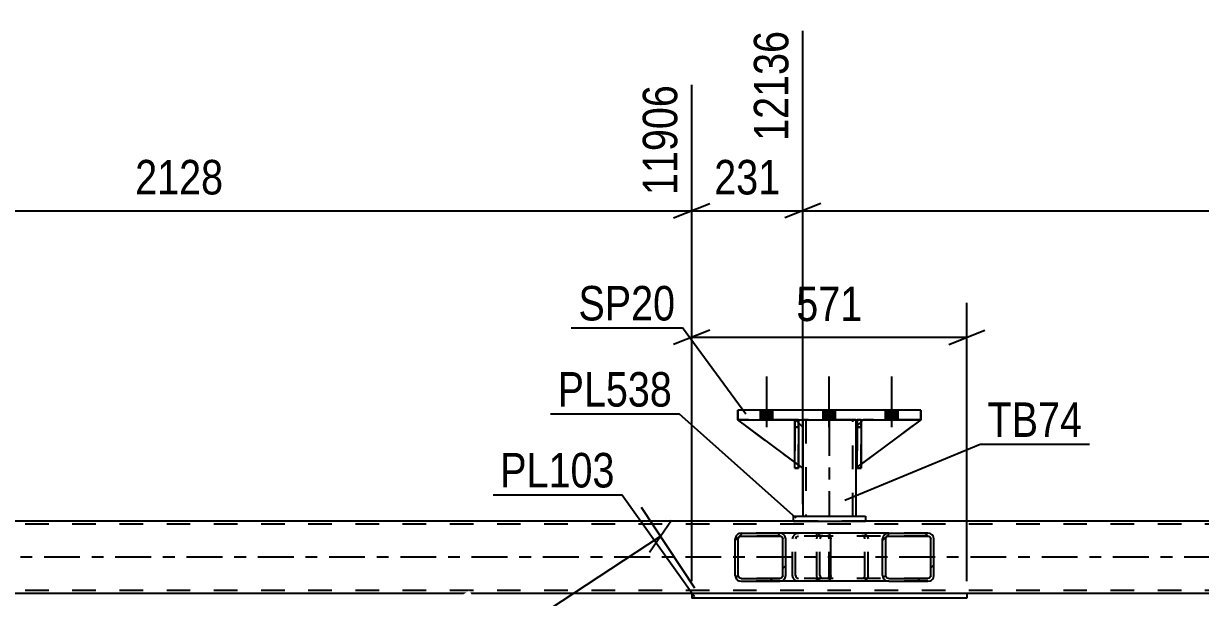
# Model space of a CAD drawing. Header units: millimetres. Extents: x -787 to 402, y -866 to -25.
# Drawn here: x -317.6 to -219.8, y -503.6 to -455.9 of the extents above; entities that cross this region are included whole.
import ezdxf

# ---------------------------------------------------------------- set-up
doc = ezdxf.new("R2010")
doc.units = ezdxf.units.MM
doc.linetypes.add('DXK_LINE_DOT2', pattern=[3.9198, 1.9599, -1.9599])
doc.linetypes.add('DXK_LINE_DOT3', pattern=[5.9187, 2.979, -0.9799, 0.9799, -0.9799])
doc.styles.add('Arial Narrow', font='ARIALN.TTF', dxfattribs={"height": 0.2})

# ---------------------------------------------------------------- blocks, each defined once
blk = doc.blocks.new('Part-569028579-68004 - 67904')
at = {"color": 2, "linetype": 'Continuous'}
for p, q in [((-239.244, -503.226), (-262.1, -503.226)), ((-262.1, -503.226), (-262.1, -503.626)), ((-239.244, -503.226), (-239.244, -503.626)), ((-239.244, -503.626), (-262.1, -503.626))]:
    blk.add_line(p, q, dxfattribs=at)
blk = doc.blocks.new('Part-569028579-67948 - 67904')
at = {"linetype": 'Continuous'}
h = blk.add_hatch(dxfattribs=at)
h.set_pattern_fill('', scale=0.7, style=0, pattern_type=0)
h.set_pattern_definition([(45, (-258.445, -501.9301), (-1.57154, 1.57154), [])])
h.paths.add_polyline_path([(-258.483, -501.746), (-258.445, -501.93), (-258.336, -502.086), (-258.173, -502.19), (-257.98, -502.226), (-254.791, -502.226), (-254.598, -502.19), (-254.435, -502.086), (-254.325, -501.93), (-254.287, -501.746), (-254.287, -498.706), (-254.325, -498.523), (-254.435, -498.367), (-254.598, -498.263), (-254.791, -498.226), (-257.98, -498.226), (-258.173, -498.263), (-258.336, -498.367), (-258.445, -498.523), (-258.483, -498.706)])
h.paths.add_polyline_path([(-258.212, -498.615), (-258.158, -498.537), (-258.076, -498.485), (-257.98, -498.466), (-254.791, -498.466), (-254.694, -498.485), (-254.613, -498.537), (-254.558, -498.615), (-254.539, -498.706), (-254.539, -501.746), (-254.558, -501.838), (-254.613, -501.916), (-254.694, -501.968), (-254.791, -501.986), (-257.98, -501.986), (-258.076, -501.968), (-258.158, -501.916), (-258.212, -501.838), (-258.232, -501.746), (-258.232, -498.706)])
at = {"color": 2, "linetype": 'Continuous'}
for p, q in [((-258.445, -498.523), (-258.483, -498.706)), ((-258.212, -498.615), (-258.158, -498.537)), ((-257.98, -498.226), (-258.173, -498.263)), ((-258.158, -498.537), (-258.076, -498.485)), ((-258.076, -498.485), (-257.98, -498.466)), ((-257.98, -498.226), (-254.791, -498.226)), ((-257.98, -498.466), (-254.791, -498.466)), ((-250.811, -498.226), (-254.791, -498.226)), ((-254.598, -498.263), (-254.791, -498.226)), ((-254.791, -498.466), (-254.694, -498.485)), ((-254.694, -498.485), (-254.613, -498.537)), ((-254.613, -498.537), (-254.558, -498.615)), ((-254.287, -498.706), (-254.325, -498.523)), ((-250.811, -498.226), (-250.708, -498.263)), ((-250.708, -498.263), (-250.621, -498.367)), ((-250.621, -498.367), (-250.563, -498.523)), ((-250.563, -498.523), (-250.542, -498.706)), ((-258.483, -501.746), (-258.483, -498.706)), ((-258.232, -498.706), (-258.212, -498.615)), ((-258.232, -501.746), (-258.232, -498.706)), ((-254.558, -498.615), (-254.539, -498.706)), ((-254.539, -501.746), (-254.539, -498.706)), ((-254.287, -501.746), (-254.287, -498.706)), ((-250.542, -501.746), (-250.542, -498.706)), ((-258.483, -501.746), (-258.445, -501.93)), ((-258.212, -501.838), (-258.232, -501.746)), ((-258.158, -501.916), (-258.212, -501.838)), ((-258.173, -502.19), (-257.98, -502.226)), ((-258.076, -501.968), (-258.158, -501.916)), ((-257.98, -501.986), (-258.076, -501.968)), ((-257.98, -501.986), (-254.791, -501.986)), ((-257.98, -502.226), (-254.791, -502.226)), ((-254.694, -501.968), (-254.791, -501.986)), ((-254.791, -502.226), (-254.598, -502.19)), ((-250.811, -502.226), (-254.791, -502.226)), ((-254.613, -501.916), (-254.694, -501.968)), ((-254.558, -501.838), (-254.613, -501.916)), ((-254.539, -501.746), (-254.558, -501.838)), ((-254.325, -501.93), (-254.287, -501.746)), ((-250.708, -502.19), (-250.811, -502.226)), ((-250.621, -502.086), (-250.708, -502.19)), ((-250.563, -501.93), (-250.621, -502.086)), ((-250.542, -501.746), (-250.563, -501.93))]:
    blk.add_line(p, q, dxfattribs=at)
at = {"color": 7, "linetype": 'DXK_LINE_DOT2'}
for p, q in [((-254.791, -498.226), (-257.98, -498.226)), ((-250.811, -498.466), (-257.98, -498.466)), ((-253.722, -498.706), (-253.684, -498.523)), ((-253.396, -498.537), (-253.451, -498.615)), ((-253.411, -498.263), (-253.218, -498.226)), ((-253.396, -498.537), (-253.374, -498.523)), ((-253.374, -498.523), (-253.315, -498.485)), ((-253.315, -498.485), (-253.218, -498.466)), ((-251.709, -498.466), (-251.709, -498.226)), ((-250.76, -498.485), (-250.811, -498.466)), ((-250.716, -498.537), (-250.76, -498.485)), ((-250.687, -498.615), (-250.716, -498.537)), ((-253.722, -501.746), (-253.722, -498.706)), ((-253.451, -498.615), (-253.47, -498.706)), ((-253.47, -501.746), (-253.47, -498.706)), ((-250.677, -498.706), (-250.687, -498.615)), ((-250.677, -501.746), (-250.677, -498.706)), ((-250.811, -501.986), (-257.98, -501.986)), ((-254.791, -502.226), (-257.98, -502.226)), ((-253.684, -501.93), (-253.722, -501.746)), ((-253.47, -501.746), (-253.451, -501.838)), ((-253.451, -501.838), (-253.396, -501.916)), ((-253.218, -502.226), (-253.411, -502.19)), ((-253.396, -501.916), (-253.374, -501.93)), ((-253.374, -501.93), (-253.315, -501.968)), ((-253.315, -501.968), (-253.218, -501.986)), ((-251.709, -502.226), (-251.709, -501.986)), ((-250.811, -501.986), (-250.76, -501.968)), ((-250.76, -501.968), (-250.716, -501.916)), ((-250.716, -501.916), (-250.687, -501.838)), ((-250.687, -501.838), (-250.677, -501.746))]:
    blk.add_line(p, q, dxfattribs=at)
at = {"color": 2, "linetype": 'Continuous'}
for centre, start, end in [((-257.995, -498.722), 111.15132, 156.10486), ((-254.776, -498.722), 23.89513, 68.84868), ((-257.995, -501.731), 203.89513, 248.84868), ((-254.776, -501.731), 291.15132, 336.10486)]:
    blk.add_arc(centre, 0.492, start, end, dxfattribs=at)
at = {"color": 7, "linetype": 'DXK_LINE_DOT2'}
for centre, start, end in [((-253.233, -498.722), 111.15132, 156.10486), ((-253.233, -501.731), 203.89514, 248.84868)]:
    blk.add_arc(centre, 0.492, start, end, dxfattribs=at)
blk = doc.blocks.new('Part-569028579-67953 - 67904')
at = {"linetype": 'Continuous'}
h = blk.add_hatch(dxfattribs=at)
h.set_pattern_fill('', scale=0.7, style=0, pattern_type=0)
h.set_pattern_definition([(45, (-246.2047, -501.9301), (-1.57154, 1.57154), [])])
h.paths.add_polyline_path([(-246.244, -501.746), (-246.205, -501.93), (-246.094, -502.086), (-245.928, -502.19), (-245.733, -502.226), (-242.498, -502.226), (-242.302, -502.19), (-242.137, -502.086), (-242.026, -501.93), (-241.987, -501.746), (-241.987, -498.706), (-242.026, -498.523), (-242.137, -498.367), (-242.302, -498.263), (-242.498, -498.226), (-245.733, -498.226), (-245.928, -498.263), (-246.094, -498.367), (-246.205, -498.523), (-246.244, -498.706)])
h.paths.add_polyline_path([(-245.969, -498.615), (-245.913, -498.537), (-245.831, -498.485), (-245.733, -498.466), (-242.498, -498.466), (-242.4, -498.485), (-242.317, -498.537), (-242.262, -498.615), (-242.242, -498.706), (-242.242, -501.746), (-242.262, -501.838), (-242.317, -501.916), (-242.4, -501.968), (-242.498, -501.986), (-245.733, -501.986), (-245.831, -501.968), (-245.913, -501.916), (-245.969, -501.838), (-245.988, -501.746), (-245.988, -498.706)])
at = {"color": 7, "linetype": 'DXK_LINE_DOT2'}
for p, q in [((-251.709, -498.706), (-251.67, -498.523)), ((-251.379, -498.537), (-251.434, -498.615)), ((-251.394, -498.263), (-251.198, -498.226)), ((-251.296, -498.485), (-251.379, -498.537)), ((-251.198, -498.466), (-251.296, -498.485)), ((-250.811, -498.226), (-251.198, -498.226)), ((-242.498, -498.466), (-251.198, -498.466)), ((-247.963, -498.226), (-247.767, -498.263)), ((-247.865, -498.485), (-247.963, -498.466)), ((-247.782, -498.537), (-247.865, -498.485)), ((-247.727, -498.615), (-247.782, -498.537)), ((-247.491, -498.523), (-247.452, -498.706)), ((-242.498, -498.226), (-245.733, -498.226)), ((-251.709, -501.746), (-251.709, -498.706)), ((-251.434, -498.615), (-251.453, -498.706)), ((-251.453, -501.746), (-251.453, -498.706)), ((-247.708, -498.706), (-247.727, -498.615)), ((-247.708, -501.746), (-247.708, -498.706)), ((-247.452, -501.746), (-247.452, -498.706)), ((-251.67, -501.93), (-251.709, -501.746)), ((-251.453, -501.746), (-251.434, -501.838)), ((-251.434, -501.838), (-251.379, -501.916)), ((-251.198, -502.226), (-251.394, -502.19)), ((-251.379, -501.916), (-251.296, -501.968)), ((-251.296, -501.968), (-251.198, -501.986)), ((-242.498, -501.986), (-251.198, -501.986)), ((-250.811, -502.226), (-251.198, -502.226)), ((-247.963, -501.986), (-247.865, -501.968)), ((-247.767, -502.19), (-247.963, -502.226)), ((-247.865, -501.968), (-247.782, -501.916)), ((-247.782, -501.916), (-247.727, -501.838)), ((-247.727, -501.838), (-247.708, -501.746)), ((-247.452, -501.746), (-247.491, -501.93)), ((-242.498, -502.226), (-245.733, -502.226))]:
    blk.add_line(p, q, dxfattribs=at)
at = {"color": 2, "linetype": 'Continuous'}
for p, q in [((-245.733, -498.226), (-250.811, -498.226)), ((-246.205, -498.523), (-246.244, -498.706)), ((-245.969, -498.615), (-245.913, -498.537)), ((-245.733, -498.226), (-245.928, -498.263)), ((-245.913, -498.537), (-245.831, -498.485)), ((-245.831, -498.485), (-245.733, -498.466)), ((-245.733, -498.226), (-242.498, -498.226)), ((-245.733, -498.466), (-242.498, -498.466)), ((-242.302, -498.263), (-242.498, -498.226)), ((-242.498, -498.466), (-242.4, -498.485)), ((-242.4, -498.485), (-242.317, -498.537)), ((-242.317, -498.537), (-242.262, -498.615)), ((-241.987, -498.706), (-242.026, -498.523)), ((-246.244, -501.746), (-246.244, -498.706)), ((-245.988, -498.706), (-245.969, -498.615)), ((-245.988, -501.746), (-245.988, -498.706)), ((-242.262, -498.615), (-242.242, -498.706)), ((-242.242, -501.746), (-242.242, -498.706)), ((-241.987, -501.746), (-241.987, -498.706)), ((-245.733, -502.226), (-250.811, -502.226)), ((-246.244, -501.746), (-246.205, -501.93)), ((-245.969, -501.838), (-245.988, -501.746)), ((-245.913, -501.916), (-245.969, -501.838)), ((-245.928, -502.19), (-245.733, -502.226)), ((-245.831, -501.968), (-245.913, -501.916)), ((-245.733, -501.986), (-245.831, -501.968)), ((-245.733, -501.986), (-242.498, -501.986)), ((-245.733, -502.226), (-242.498, -502.226)), ((-242.4, -501.968), (-242.498, -501.986)), ((-242.498, -502.226), (-242.302, -502.19)), ((-242.317, -501.916), (-242.4, -501.968)), ((-242.262, -501.838), (-242.317, -501.916)), ((-242.242, -501.746), (-242.262, -501.838)), ((-242.026, -501.93), (-241.987, -501.746))]:
    blk.add_line(p, q, dxfattribs=at)
at = {"color": 7, "linetype": 'DXK_LINE_DOT2'}
for centre, start, end in [((-251.218, -498.727), 110.75831, 155.68004), ((-247.943, -498.727), 24.31996, 69.24169), ((-251.218, -501.726), 204.31996, 249.24169), ((-247.943, -501.726), 290.75831, 335.68004)]:
    blk.add_arc(centre, 0.496, start, end, dxfattribs=at)
at = {"color": 2, "linetype": 'Continuous'}
for centre, start, end in [((-245.752, -498.727), 110.75831, 155.68004), ((-242.478, -498.727), 24.31996, 69.24169), ((-245.752, -501.726), 204.31996, 249.24169), ((-242.478, -501.726), 290.75831, 335.68004)]:
    blk.add_arc(centre, 0.496, start, end, dxfattribs=at)
blk = doc.blocks.new('Part-569028579-67964 - 67904')
at = {"color": 7, "linetype": 'DXK_LINE_DOT2'}
for p, q in [((-111.678, -497.466), (-695.772, -497.466)), ((-247.673, -497.226), (-253.673, -497.226)), ((-111.678, -502.986), (-695.772, -502.986)), ((-239.244, -503.226), (-262.1, -503.226))]:
    blk.add_line(p, q, dxfattribs=at)
at = {"color": 2, "linetype": 'Continuous'}
for p, q in [((-253.673, -497.226), (-417.941, -497.226)), ((-111.678, -497.226), (-247.673, -497.226)), ((-262.1, -503.226), (-324.379, -503.226)), ((-176.966, -503.226), (-239.244, -503.226))]:
    blk.add_line(p, q, dxfattribs=at)
at = {"color": 7, "linetype": 'DXK_LINE_DOT3'}
blk.add_line((-111.678, -500.226), (-695.772, -500.226), dxfattribs=at)
blk = doc.blocks.new('Part-569028579-68012 - 67904')
at = {"color": 2, "linetype": 'Continuous'}
for p, q in [((-252.873, -488.826), (-252.873, -489.426)), ((-248.473, -488.826), (-248.473, -489.426)), ((-252.873, -492.826), (-252.873, -496.826)), ((-248.473, -492.826), (-248.473, -496.826))]:
    blk.add_line(p, q, dxfattribs=at)
at = {"color": 7, "linetype": 'DXK_LINE_DOT2'}
for p, q in [((-248.473, -488.826), (-252.873, -488.826)), ((-252.873, -489.426), (-252.873, -492.826)), ((-252.633, -488.826), (-252.633, -496.826)), ((-248.713, -496.826), (-248.713, -488.826)), ((-248.473, -489.426), (-248.473, -492.826)), ((-252.873, -496.826), (-248.473, -496.826))]:
    blk.add_line(p, q, dxfattribs=at)
at = {"color": 7, "linetype": 'DXK_LINE_DOT3'}
blk.add_line((-250.673, -488.826), (-250.673, -496.826), dxfattribs=at)
blk = doc.blocks.new('Part-569028579-68013 - 67904')
at = {"color": 2, "linetype": 'Continuous'}
for p, q in [((-253.673, -496.826), (-253.673, -497.226)), ((-253.673, -496.826), (-247.673, -496.826)), ((-253.673, -497.226), (-247.673, -497.226)), ((-247.673, -496.826), (-247.673, -497.226))]:
    blk.add_line(p, q, dxfattribs=at)
blk = doc.blocks.new('Part-569028579-68014 - 67904')
at = {"color": 7, "linetype": 'DXK_LINE_DOT2'}
for p, q in [((-248.346, -489.426), (-248.346, -488.826)), ((-248.346, -488.826), (-248.346, -488.826)), ((-248.346, -488.826), (-248.346, -492.826)), ((-248.346, -488.826), (-248.026, -488.826)), ((-248.346, -492.826), (-248.346, -489.426)), ((-248.346, -489.426), (-248.026, -489.426)), ((-248.026, -488.826), (-248.026, -489.426)), ((-248.026, -492.826), (-248.026, -488.826)), ((-248.026, -489.426), (-248.026, -492.826)), ((-248.346, -492.826), (-248.026, -492.826))]:
    blk.add_line(p, q, dxfattribs=at)
blk = doc.blocks.new('Part-569028579-68015 - 67904')
at = {"color": 7, "linetype": 'DXK_LINE_DOT2'}
for p, q in [((-253.546, -489.426), (-253.546, -488.826)), ((-253.546, -488.826), (-253.546, -488.826)), ((-253.546, -488.826), (-253.546, -492.826)), ((-253.546, -488.826), (-253.226, -488.826)), ((-253.546, -492.826), (-253.546, -489.426)), ((-253.546, -489.426), (-253.226, -489.426)), ((-253.226, -488.826), (-253.226, -489.426)), ((-253.226, -492.826), (-253.226, -488.826)), ((-253.226, -489.426), (-253.226, -492.826)), ((-253.546, -492.826), (-253.226, -492.826))]:
    blk.add_line(p, q, dxfattribs=at)
blk = doc.blocks.new('Part-569028579-68016 - 67904')
at = {"color": 2, "linetype": 'Continuous'}
for p, q in [((-248.026, -488.826), (-248.346, -488.826)), ((-248.346, -492.826), (-248.346, -488.826)), ((-248.026, -488.826), (-248.026, -488.826)), ((-248.026, -488.826), (-248.026, -492.826)), ((-248.026, -492.826), (-248.346, -492.826))]:
    blk.add_line(p, q, dxfattribs=at)
at = {"color": 7, "linetype": 'DXK_LINE_DOT2'}
for p, q in [((-248.346, -488.826), (-248.346, -489.426)), ((-248.026, -489.426), (-248.346, -489.426)), ((-248.346, -489.426), (-248.346, -492.826)), ((-248.026, -489.426), (-248.026, -488.826)), ((-248.026, -492.826), (-248.026, -489.426))]:
    blk.add_line(p, q, dxfattribs=at)
blk = doc.blocks.new('Part-569028579-68017 - 67904')
at = {"color": 2, "linetype": 'Continuous'}
for p, q in [((-253.226, -488.826), (-253.546, -488.826)), ((-253.546, -492.826), (-253.546, -488.826)), ((-253.226, -488.826), (-253.226, -488.826)), ((-253.226, -488.826), (-253.226, -492.826)), ((-253.226, -492.826), (-253.546, -492.826))]:
    blk.add_line(p, q, dxfattribs=at)
at = {"color": 7, "linetype": 'DXK_LINE_DOT2'}
for p, q in [((-253.546, -488.826), (-253.546, -489.426)), ((-253.226, -489.426), (-253.546, -489.426)), ((-253.546, -489.426), (-253.546, -492.826)), ((-253.226, -489.426), (-253.226, -488.826)), ((-253.226, -492.826), (-253.226, -489.426))]:
    blk.add_line(p, q, dxfattribs=at)
blk = doc.blocks.new('Part-569028579-68018 - 67904')
at = {"color": 7, "linetype": 'DXK_LINE_DOT2'}
for p, q in [((-247.872, -488.826), (-248.472, -489.426)), ((-248.472, -492.826), (-243.073, -488.826)), ((-248.472, -489.426), (-247.872, -488.826)), ((-248.472, -489.426), (-248.472, -492.826)), ((-248.472, -489.426), (-248.472, -489.426)), ((-248.472, -489.426), (-248.472, -492.826)), ((-243.073, -488.826), (-247.872, -488.826))]:
    blk.add_line(p, q, dxfattribs=at)
blk = doc.blocks.new('Part-569028579-68019 - 67904')
at = {"color": 7, "linetype": 'DXK_LINE_DOT2'}
for p, q in [((-248.472, -489.426), (-247.872, -488.826)), ((-248.472, -489.426), (-248.472, -492.826)), ((-248.026, -488.98), (-248.346, -489.3)), ((-243.073, -488.826), (-247.872, -488.826)), ((-248.472, -492.826), (-248.026, -492.496))]:
    blk.add_line(p, q, dxfattribs=at)
at = {"color": 2, "linetype": 'Continuous'}
for p, q in [((-248.346, -489.3), (-248.472, -489.426)), ((-248.472, -489.426), (-248.472, -492.826)), ((-248.472, -489.426), (-248.472, -489.426)), ((-247.872, -488.826), (-248.026, -488.98)), ((-243.073, -488.826), (-248.026, -492.496)), ((-248.346, -492.733), (-248.472, -492.826))]:
    blk.add_line(p, q, dxfattribs=at)
blk = doc.blocks.new('Part-569028579-68020 - 67904')
at = {"color": 7, "linetype": 'DXK_LINE_DOT2'}
for p, q in [((-252.873, -492.826), (-258.273, -488.826)), ((-258.273, -488.826), (-253.473, -488.826)), ((-253.473, -488.826), (-252.873, -489.426)), ((-252.873, -489.426), (-252.873, -492.826))]:
    blk.add_line(p, q, dxfattribs=at)
blk = doc.blocks.new('Part-569028579-68021 - 67904')
at = {"color": 2, "linetype": 'Continuous'}
for p, q in [((-253.546, -492.327), (-258.273, -488.826)), ((-252.873, -489.426), (-253.226, -489.072)), ((-252.873, -489.426), (-252.873, -492.826)), ((-252.873, -492.826), (-253.226, -492.564))]:
    blk.add_line(p, q, dxfattribs=at)
at = {"color": 7, "linetype": 'DXK_LINE_DOT2'}
for p, q in [((-253.473, -488.826), (-258.273, -488.826)), ((-253.226, -489.072), (-253.473, -488.826)), ((-253.226, -492.564), (-253.546, -492.327))]:
    blk.add_line(p, q, dxfattribs=at)
blk = doc.blocks.new('Part-569028579-68022 - 67904')
at = {"color": 2, "linetype": 'Continuous'}
for p, q in [((-258.273, -488.026), (-258.273, -488.026)), ((-243.073, -488.026), (-258.273, -488.026)), ((-258.273, -488.026), (-258.273, -488.826)), ((-243.073, -488.026), (-243.073, -488.026)), ((-243.073, -488.026), (-243.073, -488.826)), ((-258.273, -488.826), (-258.273, -488.826)), ((-258.273, -488.826), (-243.073, -488.826)), ((-243.073, -488.826), (-243.073, -488.826))]:
    blk.add_line(p, q, dxfattribs=at)
at = {"color": 7, "linetype": 'DXK_LINE_DOT2'}
for p, q in [((-258.273, -488.826), (-258.273, -488.026)), ((-243.073, -488.826), (-243.073, -488.026))]:
    blk.add_line(p, q, dxfattribs=at)
blk = doc.blocks.new('Bolt-569028579-68174 - 67904')
at = {"linetype": 'Continuous'}
for points in [[(-256.393, -488.826), (-255.353, -488.826), (-255.353, -488.026), (-256.393, -488.026)], [(-256.393, -488.826), (-255.353, -488.826), (-255.353, -488.026), (-256.393, -488.026)], [(-256.393, -488.826), (-255.353, -488.826), (-255.353, -488.026), (-256.393, -488.026)], [(-251.193, -488.826), (-250.153, -488.826), (-250.153, -488.026), (-251.193, -488.026)], [(-251.193, -488.826), (-250.153, -488.826), (-250.153, -488.026), (-251.193, -488.026)], [(-245.993, -488.826), (-244.953, -488.826), (-244.953, -488.026), (-245.993, -488.026)], [(-245.993, -488.826), (-244.953, -488.826), (-244.953, -488.026), (-245.993, -488.026)], [(-245.993, -488.826), (-244.953, -488.826), (-244.953, -488.026), (-245.993, -488.026)]]:
    blk.add_hatch(color=1, dxfattribs=at).paths.add_polyline_path(points)
at = {"color": 1, "linetype": 'Continuous'}
for p, q in [((-255.873, -489.426), (-255.873, -485.226)), ((-255.873, -489.426), (-255.873, -485.226)), ((-255.873, -489.426), (-255.873, -485.226)), ((-250.673, -489.426), (-250.673, -485.226)), ((-250.673, -489.426), (-250.673, -485.226)), ((-245.473, -489.426), (-245.473, -485.226)), ((-245.473, -489.426), (-245.473, -485.226)), ((-245.473, -489.426), (-245.473, -485.226)), ((-256.393, -488.826), (-256.393, -488.026)), ((-256.393, -488.826), (-256.393, -488.026)), ((-256.393, -488.826), (-256.393, -488.026)), ((-255.353, -488.826), (-255.353, -488.026)), ((-255.353, -488.826), (-255.353, -488.026)), ((-255.353, -488.826), (-255.353, -488.026)), ((-251.193, -488.826), (-251.193, -488.026)), ((-251.193, -488.826), (-251.193, -488.026)), ((-250.153, -488.826), (-250.153, -488.026)), ((-250.153, -488.826), (-250.153, -488.026)), ((-245.993, -488.826), (-245.993, -488.026)), ((-245.993, -488.826), (-245.993, -488.026)), ((-245.993, -488.826), (-245.993, -488.026)), ((-244.953, -488.826), (-244.953, -488.026)), ((-244.953, -488.826), (-244.953, -488.026)), ((-244.953, -488.826), (-244.953, -488.026))]:
    blk.add_line(p, q, dxfattribs=at)
blk = doc.blocks.new('StraightDimension-569028579-76653 - 67904')
at = {"color": 7, "linetype": 'Continuous'}
for p, q in [((-252.873, -495.826), (-252.873, -456.508)), ((-176.966, -502.226), (-176.966, -461.008)), ((-251.373, -470.849), (-254.373, -472.049)), ((-178.466, -472.049), (-175.466, -470.849)), ((-252.873, -471.449), (-176.966, -471.449))]:
    blk.add_line(p, q, dxfattribs=at)
at = {"color": 0}
blk.add_wipeout([(-210.663, -470.699), (-210.663, -466.499), (-219.176, -466.499), (-219.176, -470.699)], dxfattribs=at)
at = {"color": 3, "style": 'Arial Narrow'}
blk.add_text('1898', height=2.8633, dxfattribs=at).set_placement((-218.576, -470.099))
at = {"color": 0, "linetype": 'Continuous'}
blk.add_wipeout([(-177.566, -460.408), (-181.766, -460.408), (-181.766, -470.749), (-177.566, -470.749)], dxfattribs=at)
at = {"color": 3, "linetype": 'Continuous', "style": 'Arial Narrow'}
blk.add_text('14034', height=2.8633, rotation=90.00021, dxfattribs=at).set_placement((-178.166, -470.149))
blk = doc.blocks.new('StraightDimension-569028579-76655 - 67904')
at = {"color": 7, "linetype": 'Continuous'}
for p, q in [((-262.1, -502.226), (-262.1, -461.008)), ((-347.235, -502.426), (-347.235, -462.836)), ((-345.735, -470.849), (-348.735, -472.049)), ((-263.6, -472.049), (-260.6, -470.849)), ((-347.235, -471.449), (-262.1, -471.449))]:
    blk.add_line(p, q, dxfattribs=at)
at = {"color": 0}
blk.add_wipeout([(-300.411, -470.699), (-300.411, -466.499), (-308.924, -466.499), (-308.924, -470.699)], dxfattribs=at)
at = {"color": 3, "style": 'Arial Narrow'}
blk.add_text('2128', height=2.8633, dxfattribs=at).set_placement((-308.324, -470.099))
at = {"color": 0, "linetype": 'Continuous'}
blk.add_wipeout([(-262.7, -460.408), (-266.9, -460.408), (-266.9, -470.749), (-262.7, -470.749)], dxfattribs=at)
at = {"color": 3, "linetype": 'Continuous', "style": 'Arial Narrow'}
blk.add_text('11906', height=2.8633, rotation=90.00021, dxfattribs=at).set_placement((-263.3, -470.149))
blk = doc.blocks.new('StraightDimension-569028579-76296 - 67904')
at = {"color": 7, "linetype": 'Continuous'}
for p, q in [((-262.1, -502.226), (-262.1, -479.113)), ((-239.244, -502.226), (-239.244, -479.113)), ((-260.6, -481.363), (-263.6, -482.563)), ((-240.744, -482.563), (-237.744, -481.363)), ((-262.1, -481.963), (-239.244, -481.963))]:
    blk.add_line(p, q, dxfattribs=at)
at = {"color": 0}
blk.add_wipeout([(-247.33, -481.213), (-247.33, -477.013), (-254.015, -477.013), (-254.015, -481.213)], dxfattribs=at)
at = {"color": 3, "style": 'Arial Narrow'}
blk.add_text('571', height=2.8633, dxfattribs=at).set_placement((-253.415, -480.613))
blk = doc.blocks.new('StraightDimension-569028579-76654 - 67904')
at = {"color": 7, "linetype": 'Continuous'}
for p, q in [((-252.873, -495.826), (-252.873, -456.508)), ((-262.1, -502.226), (-262.1, -461.008)), ((-263.6, -472.049), (-260.6, -470.849)), ((-251.373, -470.849), (-254.373, -472.049)), ((-262.1, -471.449), (-252.873, -471.449))]:
    blk.add_line(p, q, dxfattribs=at)
at = {"color": 0}
blk.add_wipeout([(-254.144, -470.699), (-254.144, -466.499), (-260.829, -466.499), (-260.829, -470.699)], dxfattribs=at)
at = {"color": 3, "style": 'Arial Narrow'}
blk.add_text('231', height=2.8633, dxfattribs=at).set_placement((-260.229, -470.099))
at = {"color": 0, "linetype": 'Continuous'}
blk.add_wipeout([(-253.473, -455.908), (-257.673, -455.908), (-257.673, -466.249), (-253.473, -466.249)], dxfattribs=at)
at = {"color": 3, "linetype": 'Continuous', "style": 'Arial Narrow'}
blk.add_text('12136', height=2.8633, rotation=90.00021, dxfattribs=at).set_placement((-254.073, -465.649))
blk = doc.blocks.new('StraightDimension-569028579-76922 - 67904')
at = {"color": 7, "linetype": 'Continuous'}
for p, q in [((-261.85, -502.791), (-266.259, -496.087)), ((-265.617, -499.794), (-263.77, -497.143)), ((-296.632, -519.477), (-264.693, -498.468)), ((-293.789, -523.8), (-298.199, -517.096)), ((-295.709, -518.152), (-297.556, -520.803))]:
    blk.add_line(p, q, dxfattribs=at)
at = {"color": 0}
blk.add_wipeout([(-278.283, -506.51), (-280.591, -503.001), (-286.175, -506.674), (-283.867, -510.183)], dxfattribs=at)
at = {"color": 3, "style": 'Arial Narrow'}
blk.add_text('956', height=2.8633, rotation=33.33468, dxfattribs=at).set_placement((-283.696, -509.352))
blk = doc.blocks.new('Mark-569028579-81545 - 67904')
at = {"color": 30, "linetype": 'Continuous'}
for p, q in [((-249.37, -495.496), (-238.128, -490.833)), ((-238.128, -490.833), (-229.073, -490.833))]:
    blk.add_line(p, q, dxfattribs=at)
at = {"color": 0}
blk.add_wipeout([(-229.673, -490.233), (-229.673, -487.233), (-237.528, -487.233), (-237.528, -490.233)], dxfattribs=at)
blk.add_wipeout([(-229.673, -490.233), (-229.673, -487.233), (-237.528, -487.233), (-237.528, -490.233)], dxfattribs=at)
at = {"color": 3, "style": 'Arial Narrow'}
blk.add_text('TB74', height=2.8633, dxfattribs=at).set_placement((-237.528, -490.233))
blk = doc.blocks.new('Mark-569028579-76989 - 67904')
at = {"color": 30, "linetype": 'Continuous'}
for p in [(-278.603, -495.031), (-261.86, -503.505)]:
    blk.add_line(p, (-267.899, -495.031), dxfattribs=at)
at = {"color": 0}
blk.add_wipeout([(-268.499, -494.431), (-268.499, -491.431), (-278.003, -491.431), (-278.003, -494.431)], dxfattribs=at)
blk.add_wipeout([(-268.499, -494.431), (-268.499, -491.431), (-278.003, -491.431), (-278.003, -494.431)], dxfattribs=at)
at = {"color": 3, "style": 'Arial Narrow'}
blk.add_text('PL103', height=2.8633, dxfattribs=at).set_placement((-278.003, -494.431))
blk = doc.blocks.new('Mark-569028579-81548 - 67904')
at = {"color": 30, "linetype": 'Continuous'}
for p in [(-273.838, -488.316), (-253.425, -496.986)]:
    blk.add_line(p, (-263.134, -488.316), dxfattribs=at)
at = {"color": 0}
blk.add_wipeout([(-263.734, -487.716), (-263.734, -484.716), (-273.238, -484.716), (-273.238, -487.716)], dxfattribs=at)
blk.add_wipeout([(-263.734, -487.716), (-263.734, -484.716), (-273.238, -484.716), (-273.238, -487.716)], dxfattribs=at)
at = {"color": 3, "style": 'Arial Narrow'}
blk.add_text('PL538', height=2.8633, dxfattribs=at).set_placement((-273.238, -487.716))
blk = doc.blocks.new('Mark-569028579-81551 - 67904')
at = {"color": 30, "linetype": 'Continuous'}
for p in [(-272.108, -481.165), (-257.594, -488.346)]:
    blk.add_line(p, (-262.869, -481.165), dxfattribs=at)
at = {"color": 0}
blk.add_wipeout([(-263.469, -480.565), (-263.469, -477.565), (-271.508, -477.565), (-271.508, -480.565)], dxfattribs=at)
blk.add_wipeout([(-263.469, -480.565), (-263.469, -477.565), (-271.508, -477.565), (-271.508, -480.565)], dxfattribs=at)
at = {"color": 3, "style": 'Arial Narrow'}
blk.add_text('SP20', height=2.8633, dxfattribs=at).set_placement((-271.508, -480.565))

msp = doc.modelspace()

# ---------------------------------------------------------------- block references
for name in ['Bolt-569028579-68174 - 67904', 'Part-569028579-68022 - 67904', 'Part-569028579-68020 - 67904', 'Part-569028579-68021 - 67904', 'Part-569028579-68015 - 67904', 'Part-569028579-68017 - 67904', 'Part-569028579-68012 - 67904', 'Part-569028579-68018 - 67904', 'Part-569028579-68019 - 67904', 'Part-569028579-68014 - 67904', 'Part-569028579-68016 - 67904', 'Part-569028579-67964 - 67904', 'Part-569028579-68013 - 67904', 'Part-569028579-67948 - 67904', 'Part-569028579-67953 - 67904', 'Part-569028579-68004 - 67904']:
    msp.add_blockref(name, (0, 0))

# ---------------------------------------------------------------- next in the draw order: block references
for name in ['StraightDimension-569028579-76653 - 67904', 'StraightDimension-569028579-76655 - 67904']:
    msp.add_blockref(name, (0, 0))

# ---------------------------------------------------------------- next in the draw order: block references
msp.add_blockref('StraightDimension-569028579-76296 - 67904', (0, 0))

# ---------------------------------------------------------------- next in the draw order: block references
for name in ['StraightDimension-569028579-76654 - 67904', 'Mark-569028579-81545 - 67904']:
    msp.add_blockref(name, (0, 0))

# ---------------------------------------------------------------- next in the draw order: block references
msp.add_blockref('StraightDimension-569028579-76922 - 67904', (0, 0))

# ---------------------------------------------------------------- next in the draw order: block references
msp.add_blockref('Mark-569028579-76989 - 67904', (0, 0))

# ---------------------------------------------------------------- next in the draw order: block references
msp.add_blockref('Mark-569028579-81548 - 67904', (0, 0))

# ---------------------------------------------------------------- next in the draw order: block references
msp.add_blockref('Mark-569028579-81551 - 67904', (0, 0))

doc.saveas('drawing.dxf')
